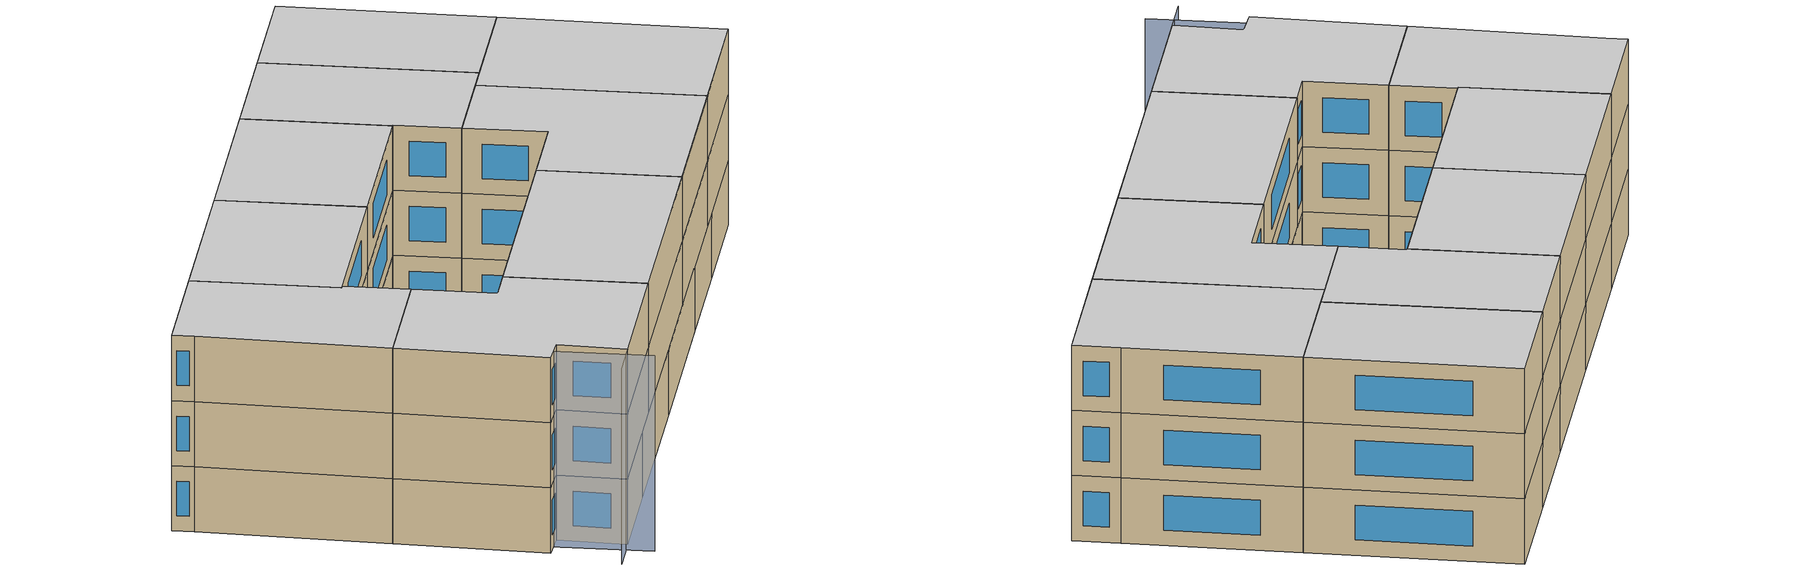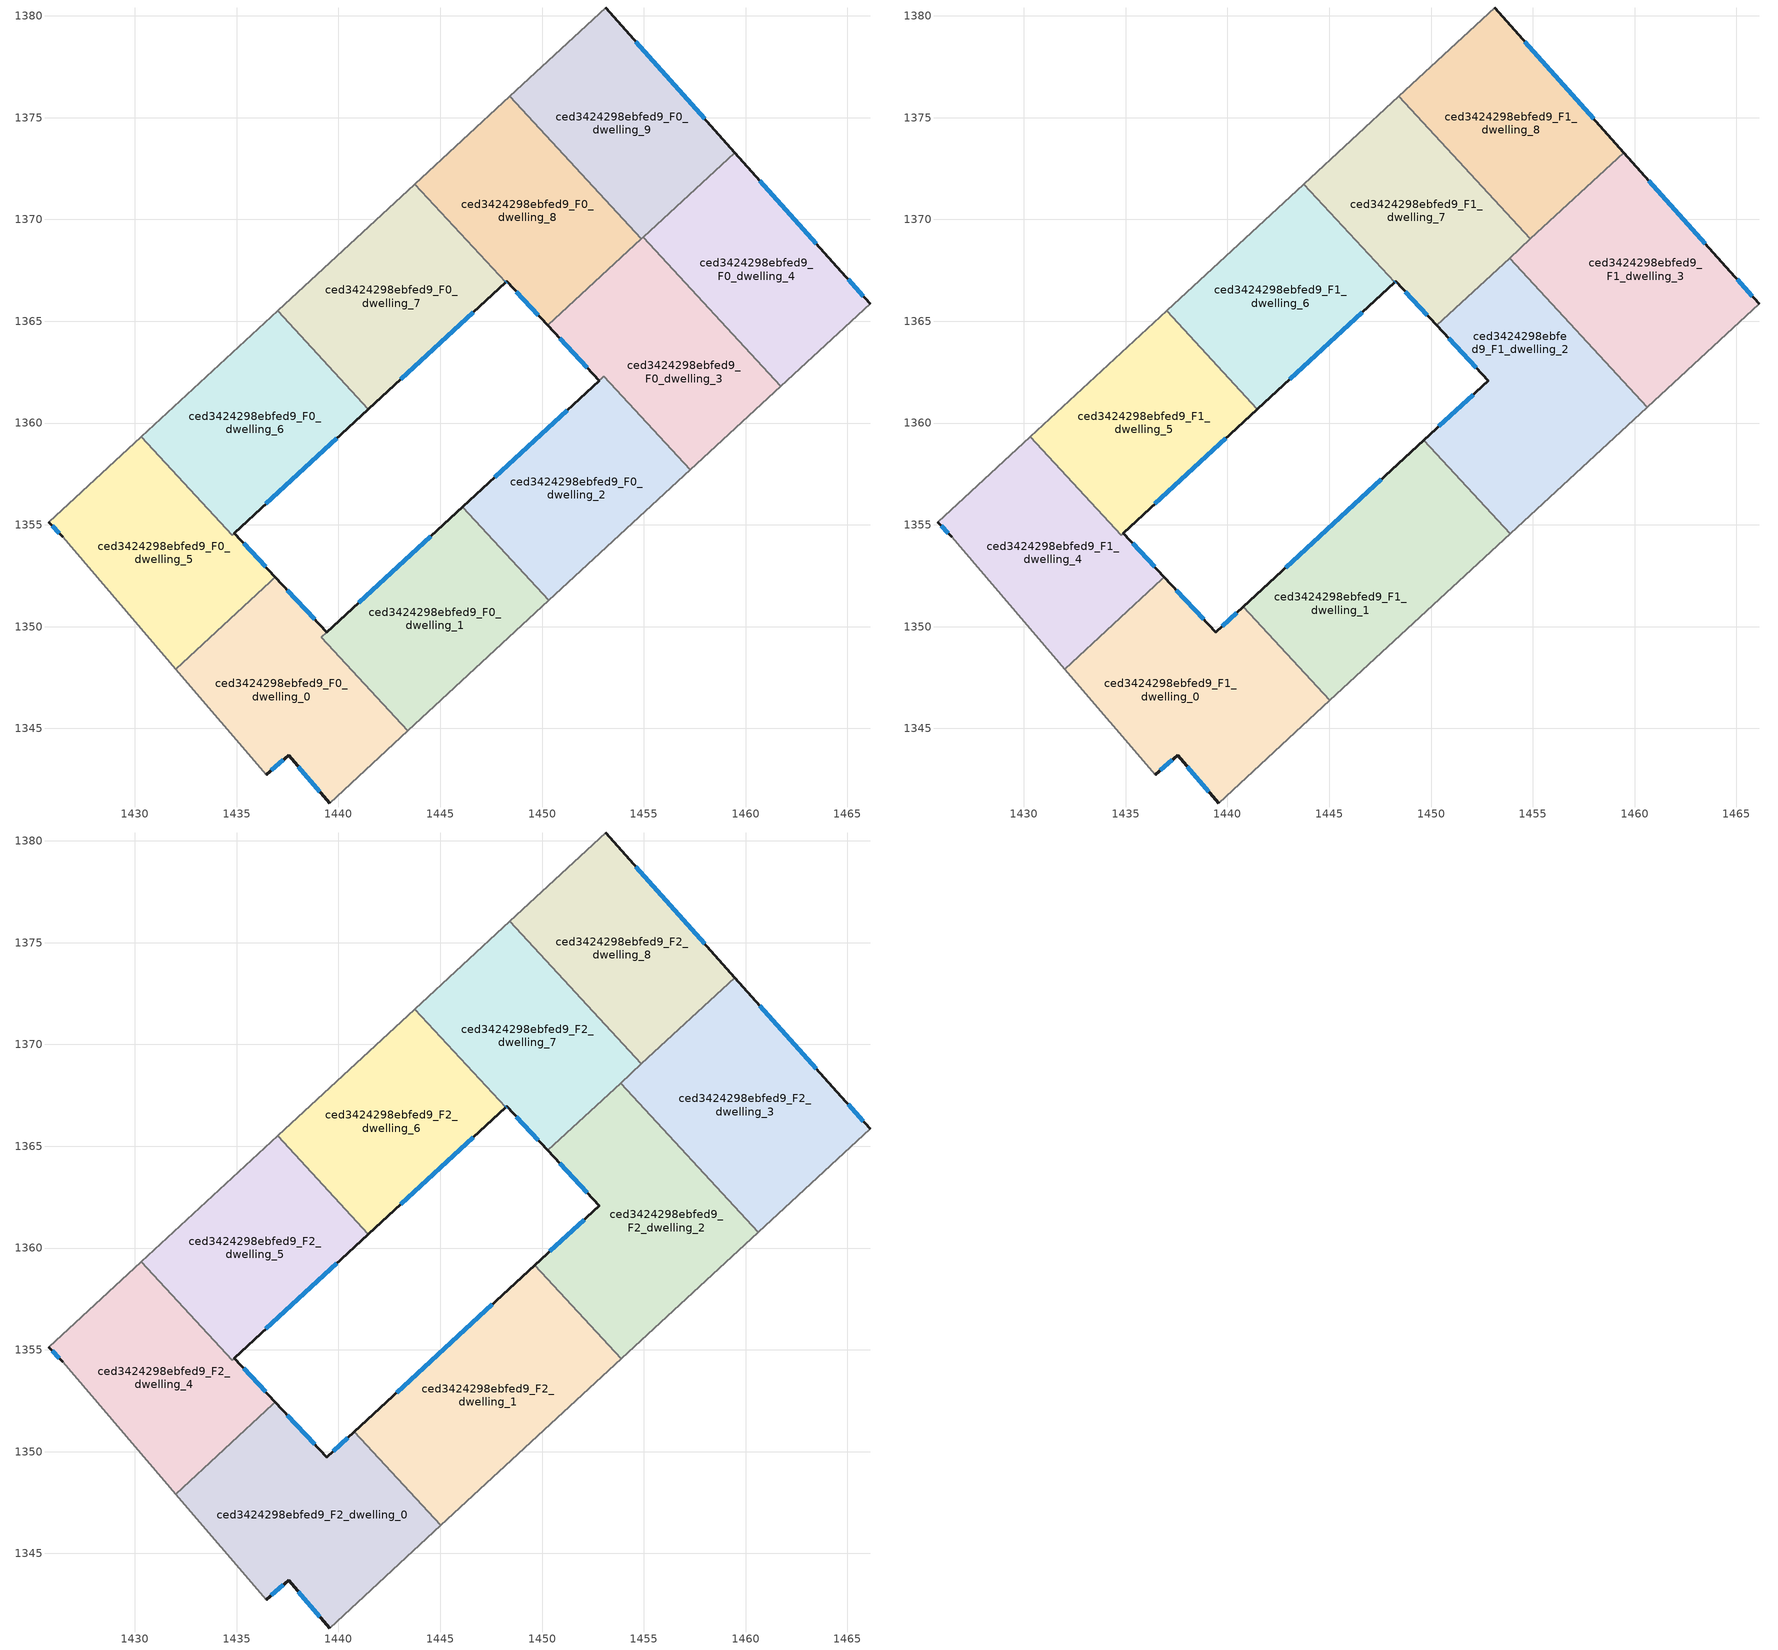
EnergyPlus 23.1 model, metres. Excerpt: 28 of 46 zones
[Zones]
ced3424298ebfed9_F0_dwelling_0
 floor ground (EU_floor_Construction): 1439.42,1349.71 1439.16,1349.47 1443.4,1344.88 1439.56,1341.34 1437.56,1343.68 1436.45,1342.73 1432,1347.92 1436.65,1352.2 1436.9,1352.43 z0
 wall outside (EU_wall_Construction): 1436.45,1342.73 1437.56,1343.68 1439.56,1341.34 / 1439.42,1349.71 1436.9,1352.43 z0:3
 wall adiabatic (EU_wall_Construction): 1432,1347.92 1436.45,1342.73 / 1439.56,1341.34 1443.4,1344.88 z0:3
 wall to ced3424298ebfed9_F0_dwelling_1 (EU_wall_Construction): 1443.4,1344.88 1439.16,1349.47 1439.42,1349.71 z0:3
 wall to ced3424298ebfed9_F0_dwelling_5 (EU_wall_Construction): 1436.9,1352.43 1436.78,1352.33 1436.65,1352.2 1432,1347.92 z0:3
 window (EU_Window_Construction): 1438.03,1343.13 1439.09,1341.89 / 1436.71,1342.95 1437.3,1343.45 / 1438.83,1350.35 1437.49,1351.79 z0.7:2.3
ced3424298ebfed9_F0_dwelling_1
 floor ground (EU_floor_Construction): 1446.1,1355.88 1450.34,1351.29 1443.4,1344.88 1439.16,1349.47 z0
 wall outside (EU_wall_Construction): 1446.1,1355.88 1439.43,1349.72 z0:3
 wall adiabatic (EU_wall_Construction): 1443.4,1344.88 1450.34,1351.29 z0:3
 wall to ced3424298ebfed9_F0_dwelling_2 (EU_wall_Construction): 1450.34,1351.29 1446.1,1355.88 z0:3
 window (EU_Window_Construction): 1444.53,1354.43 1440.99,1351.16 z0.7:2.3
ced3424298ebfed9_F0_dwelling_2
 floor ground (EU_floor_Construction): 1453.04,1362.29 1457.28,1357.7 1450.34,1351.29 1446.1,1355.88 z0
 wall to ced3424298ebfed9_F0_dwelling_3 (EU_wall_Construction): 1457.28,1357.7 1453.04,1362.29 1446.1,1355.88 z0:3
 wall adiabatic (EU_wall_Construction): 1450.34,1351.29 1457.28,1357.7 z0:3
ced3424298ebfed9_F0_dwelling_3
 floor ground (EU_floor_Construction): 1454.97,1369.12 1461.72,1361.8 1457.28,1357.7 1453.04,1362.29 1446.1,1355.88 1452.81,1362.08 1450.28,1364.79 z0
 wall outside (EU_wall_Construction): 1450.28,1364.79 1452.81,1362.08 1446.1,1355.88 z0:3
 wall to ced3424298ebfed9_F0_dwelling_4 (EU_wall_Construction): 1461.72,1361.8 1454.97,1369.12 z0:3
 wall adiabatic (EU_wall_Construction): 1457.28,1357.7 1461.72,1361.8 z0:3
 wall to ced3424298ebfed9_F0_dwelling_8 (EU_wall_Construction): 1454.88,1369.04 1450.28,1364.79 z0:3
 wall to ced3424298ebfed9_F0_dwelling_9 (EU_wall_Construction): 1454.97,1369.12 1454.88,1369.04 z0:3
 window (EU_Window_Construction): 1450.88,1364.16 1452.21,1362.72 / 1451.23,1360.62 1447.67,1357.34 z0.7:2.3
 roof outside (EU_roof_Construction): 1449.64,1359.15 1450.56,1360 1452.81,1362.08 1446.1,1355.88 1447.04,1356.75 z3
ced3424298ebfed9_F0_dwelling_4
 floor ground (EU_floor_Construction): 1464.7,1367.42 1466.11,1365.85 1461.72,1361.8 1454.97,1369.12 1459.47,1373.28 z0
 wall outside (EU_wall_Construction): 1466.11,1365.85 1464.7,1367.42 1459.47,1373.28 z0:3
 wall adiabatic (EU_wall_Construction): 1461.72,1361.8 1466.11,1365.85 z0:3
 wall to ced3424298ebfed9_F0_dwelling_9 (EU_wall_Construction): 1459.47,1373.28 1454.97,1369.12 z0:3
 window (EU_Window_Construction): 1463.47,1368.8 1460.7,1371.9 / 1465.78,1366.22 1465.03,1367.05 z0.7:2.3
ced3424298ebfed9_F0_dwelling_5
 floor ground (EU_floor_Construction): 1434.88,1354.6 1436.9,1352.43 1436.78,1352.33 1432,1347.92 1426.44,1354.41 1425.78,1355.12 1430.32,1359.32 1434.78,1354.5 z0
 wall outside (EU_wall_Construction): 1425.78,1355.12 1426.44,1354.41 / 1436.9,1352.43 1434.88,1354.6 z0:3
 wall adiabatic (EU_wall_Construction): 1426.44,1354.41 1432,1347.92 / 1430.32,1359.32 1425.78,1355.12 z0:3
 wall to ced3424298ebfed9_F0_dwelling_6 (EU_wall_Construction): 1434.88,1354.6 1434.78,1354.5 1430.32,1359.32 z0:3
 window (EU_Window_Construction): 1425.93,1354.96 1426.29,1354.58 / 1436.42,1352.94 1435.35,1354.09 z0.7:2.3
ced3424298ebfed9_F0_dwelling_6
 floor ground (EU_floor_Construction): 1437.01,1365.51 1441.47,1360.68 1434.78,1354.5 1430.32,1359.32 z0
 wall outside (EU_wall_Construction): 1434.88,1354.6 1441.47,1360.68 z0:3
 wall adiabatic (EU_wall_Construction): 1437.01,1365.51 1430.32,1359.32 z0:3
 wall to ced3424298ebfed9_F0_dwelling_7 (EU_wall_Construction): 1441.47,1360.68 1437.01,1365.51 z0:3
 window (EU_Window_Construction): 1436.43,1356.03 1439.92,1359.25 z0.7:2.3
ced3424298ebfed9_F0_dwelling_7
 floor ground (EU_floor_Construction): 1443.76,1371.74 1448.21,1366.91 1441.47,1360.68 1437.01,1365.51 z0
 wall outside (EU_wall_Construction): 1441.47,1360.68 1448.21,1366.91 z0:3
 wall adiabatic (EU_wall_Construction): 1443.76,1371.74 1437.01,1365.51 z0:3
 wall to ced3424298ebfed9_F0_dwelling_8 (EU_wall_Construction): 1448.21,1366.91 1443.76,1371.74 z0:3
 window (EU_Window_Construction): 1443.05,1362.15 1446.63,1365.45 z0.7:2.3
ced3424298ebfed9_F0_dwelling_8
 floor ground (EU_floor_Construction): 1448.42,1376.04 1454.88,1369.04 1450.28,1364.79 1448.26,1366.96 1448.21,1366.91 1443.76,1371.74 z0
 wall outside (EU_wall_Construction): 1448.21,1366.91 1448.26,1366.96 1450.28,1364.79 z0:3
 wall adiabatic (EU_wall_Construction): 1448.42,1376.04 1443.76,1371.74 z0:3
 wall to ced3424298ebfed9_F0_dwelling_9 (EU_wall_Construction): 1454.88,1369.04 1448.42,1376.04 z0:3
 window (EU_Window_Construction): 1448.74,1366.45 1449.81,1365.3 / 1448.22,1366.92 1448.25,1366.95 z0.7:2.3
ced3424298ebfed9_F0_dwelling_9
 floor ground (EU_floor_Construction): 1453.12,1380.39 1459.47,1373.28 1454.88,1369.04 1448.42,1376.04 z0
 wall outside (EU_wall_Construction): 1459.47,1373.28 1453.12,1380.39 z0:3
 wall adiabatic (EU_wall_Construction): 1453.12,1380.39 1448.42,1376.04 z0:3
 window (EU_Window_Construction): 1457.98,1374.95 1454.61,1378.72 z0.7:2.3
ced3424298ebfed9_F1_dwelling_0
 floor to ced3424298ebfed9_F0_dwelling_0 (EU_floor_Construction): 1439.42,1349.71 1439.16,1349.47 1443.4,1344.89 1439.56,1341.34 1437.56,1343.68 1436.45,1342.73 1432,1347.92 1436.65,1352.2 1436.9,1352.43 z3
 floor to ced3424298ebfed9_F0_dwelling_1 (EU_floor_Construction): 1440.79,1350.97 1445.02,1346.38 1443.4,1344.89 1439.16,1349.47 1439.43,1349.72 z3
 wall outside (EU_wall_Construction): 1436.45,1342.73 1437.56,1343.68 1439.56,1341.34 / 1440.79,1350.97 1439.42,1349.71 1436.9,1352.43 z3:6
 wall to ced3424298ebfed9_F1_dwelling_1 (EU_wall_Construction): 1445.02,1346.38 1440.79,1350.97 z3:6
 wall adiabatic (EU_wall_Construction): 1439.56,1341.34 1445.02,1346.38 / 1432,1347.92 1436.45,1342.73 z3:6
 wall to ced3424298ebfed9_F1_dwelling_4 (EU_wall_Construction): 1436.9,1352.43 1436.78,1352.33 1432,1347.92 z3:6
 window (EU_Window_Construction): 1438.03,1343.13 1439.09,1341.89 / 1436.71,1342.95 1437.3,1343.45 / 1438.83,1350.35 1437.49,1351.79 / 1440.47,1350.68 1439.74,1350.01 z3.7:5.3
ced3424298ebfed9_F1_dwelling_1
 floor to ced3424298ebfed9_F0_dwelling_1 (EU_floor_Construction): 1446.1,1355.88 1450.34,1351.29 1445.02,1346.38 1440.79,1350.97 z3
 floor to ced3424298ebfed9_F0_dwelling_2 (EU_floor_Construction): 1449.64,1359.15 1453.88,1354.56 1450.34,1351.29 1446.1,1355.88 z3
 wall outside (EU_wall_Construction): 1449.64,1359.15 1440.79,1350.97 z3:6
 wall to ced3424298ebfed9_F1_dwelling_2 (EU_wall_Construction): 1453.88,1354.56 1449.64,1359.15 z3:6
 wall adiabatic (EU_wall_Construction): 1445.02,1346.38 1453.88,1354.56 z3:6
 window (EU_Window_Construction): 1447.56,1357.23 1442.86,1352.89 z3.7:5.3
ced3424298ebfed9_F1_dwelling_2
 floor to ced3424298ebfed9_F0_dwelling_2 (EU_floor_Construction): 1453.04,1362.29 1457.28,1357.7 1453.88,1354.56 1449.64,1359.15 z3
 floor to ced3424298ebfed9_F0_dwelling_3 (EU_floor_Construction): 1453.86,1368.09 1460.61,1360.78 1457.28,1357.7 1453.04,1362.29 1450.56,1360 1452.81,1362.08 1450.28,1364.79 z3
 wall outside (EU_wall_Construction): 1450.28,1364.79 1452.81,1362.08 1449.64,1359.15 z3:6
 wall to ced3424298ebfed9_F1_dwelling_3 (EU_wall_Construction): 1460.61,1360.78 1453.85,1368.09 z3:6
 wall adiabatic (EU_wall_Construction): 1453.88,1354.56 1460.61,1360.78 z3:6
 wall to ced3424298ebfed9_F1_dwelling_7 (EU_wall_Construction): 1453.85,1368.09 1450.28,1364.79 z3:6
 window (EU_Window_Construction): 1452.06,1361.39 1450.38,1359.84 / 1450.88,1364.16 1452.21,1362.72 z3.7:5.3
ced3424298ebfed9_F1_dwelling_3
 floor to ced3424298ebfed9_F0_dwelling_3 (EU_floor_Construction): 1454.97,1369.12 1461.72,1361.8 1460.61,1360.78 1453.86,1368.09 z3
 floor to ced3424298ebfed9_F0_dwelling_4 (EU_floor_Construction): 1464.7,1367.42 1466.11,1365.85 1461.72,1361.8 1454.97,1369.12 1459.47,1373.28 z3
 wall outside (EU_wall_Construction): 1466.11,1365.85 1464.7,1367.42 1459.47,1373.28 z3:6
 wall adiabatic (EU_wall_Construction): 1460.61,1360.78 1466.11,1365.85 z3:6
 wall to ced3424298ebfed9_F1_dwelling_8 (EU_wall_Construction): 1459.47,1373.28 1454.88,1369.04 z3:6
 wall to ced3424298ebfed9_F1_dwelling_7 (EU_wall_Construction): 1454.88,1369.04 1453.86,1368.09 z3:6
 window (EU_Window_Construction): 1463.47,1368.8 1460.7,1371.9 / 1465.78,1366.22 1465.03,1367.05 z3.7:5.3
ced3424298ebfed9_F1_dwelling_4
 floor to ced3424298ebfed9_F0_dwelling_5 (EU_floor_Construction): 1434.88,1354.6 1436.9,1352.43 1436.78,1352.33 1432,1347.92 1426.44,1354.41 1425.78,1355.12 1430.32,1359.32 1434.78,1354.5 z3
 wall outside (EU_wall_Construction): 1425.78,1355.12 1426.44,1354.41 / 1436.9,1352.43 1434.88,1354.6 z3:6
 wall adiabatic (EU_wall_Construction): 1426.44,1354.41 1432,1347.92 / 1430.32,1359.32 1425.78,1355.12 z3:6
 wall to ced3424298ebfed9_F1_dwelling_5 (EU_wall_Construction): 1434.88,1354.6 1434.78,1354.5 1430.32,1359.32 z3:6
 window (EU_Window_Construction): 1425.93,1354.96 1426.29,1354.58 / 1436.42,1352.94 1435.35,1354.09 z3.7:5.3
ced3424298ebfed9_F1_dwelling_5
 floor to ced3424298ebfed9_F0_dwelling_6 (EU_floor_Construction): 1437.01,1365.51 1441.47,1360.68 1434.78,1354.5 1430.32,1359.32 z3
 wall outside (EU_wall_Construction): 1434.88,1354.6 1441.47,1360.68 z3:6
 wall adiabatic (EU_wall_Construction): 1437.01,1365.51 1430.32,1359.32 z3:6
 wall to ced3424298ebfed9_F1_dwelling_6 (EU_wall_Construction): 1441.47,1360.68 1437.01,1365.51 z3:6
 window (EU_Window_Construction): 1436.43,1356.03 1439.92,1359.25 z3.7:5.3
ced3424298ebfed9_F1_dwelling_6
 floor to ced3424298ebfed9_F0_dwelling_7 (EU_floor_Construction): 1443.76,1371.74 1448.21,1366.91 1441.47,1360.68 1437.01,1365.51 z3
 wall outside (EU_wall_Construction): 1441.47,1360.68 1448.21,1366.91 z3:6
 wall adiabatic (EU_wall_Construction): 1443.76,1371.74 1437.01,1365.51 z3:6
 wall to ced3424298ebfed9_F1_dwelling_7 (EU_wall_Construction): 1448.21,1366.91 1443.76,1371.74 z3:6
 window (EU_Window_Construction): 1443.05,1362.15 1446.63,1365.45 z3.7:5.3
ced3424298ebfed9_F1_dwelling_7
 floor to ced3424298ebfed9_F0_dwelling_8 (EU_floor_Construction): 1448.42,1376.04 1454.88,1369.04 1450.28,1364.79 1448.26,1366.96 1448.21,1366.91 1443.76,1371.74 z3
 wall outside (EU_wall_Construction): 1448.21,1366.91 1448.26,1366.96 1450.28,1364.79 z3:6
 wall adiabatic (EU_wall_Construction): 1448.42,1376.04 1443.76,1371.74 z3:6
 wall to ced3424298ebfed9_F1_dwelling_8 (EU_wall_Construction): 1454.88,1369.04 1448.42,1376.04 z3:6
 window (EU_Window_Construction): 1448.74,1366.45 1449.81,1365.3 / 1448.22,1366.92 1448.25,1366.95 z3.7:5.3
ced3424298ebfed9_F1_dwelling_8
 floor to ced3424298ebfed9_F0_dwelling_9 (EU_floor_Construction): 1453.12,1380.39 1459.47,1373.28 1454.88,1369.04 1448.42,1376.04 z3
 wall outside (EU_wall_Construction): 1459.47,1373.28 1453.12,1380.39 z3:6
 wall adiabatic (EU_wall_Construction): 1453.12,1380.39 1448.42,1376.04 z3:6
 window (EU_Window_Construction): 1457.98,1374.95 1454.61,1378.72 z3.7:5.3
ced3424298ebfed9_F2_dwelling_0
 floor to ced3424298ebfed9_F1_dwelling_0 (EU_floor_Construction): 1440.79,1350.97 1445.02,1346.38 1439.56,1341.34 1437.56,1343.68 1436.45,1342.73 1432,1347.92 1436.78,1352.33 1436.9,1352.43 1439.42,1349.71 z6
 wall outside (EU_wall_Construction): 1436.45,1342.73 1437.56,1343.68 1439.56,1341.34 / 1440.79,1350.97 1439.42,1349.71 1436.9,1352.43 z6:9
 wall to ced3424298ebfed9_F2_dwelling_1 (EU_wall_Construction): 1445.02,1346.38 1440.79,1350.97 z6:9
 wall adiabatic (EU_wall_Construction): 1439.56,1341.34 1445.02,1346.38 / 1432,1347.92 1436.45,1342.73 z6:9
 wall to ced3424298ebfed9_F2_dwelling_4 (EU_wall_Construction): 1436.9,1352.43 1436.78,1352.33 1432,1347.92 z6:9
 window (EU_Window_Construction): 1438.03,1343.13 1439.09,1341.89 / 1436.71,1342.95 1437.3,1343.45 / 1438.83,1350.35 1437.49,1351.79 / 1440.47,1350.68 1439.74,1350.01 z6.7:8.3
 ceiling to ced3424298ebfed9_F3_dwelling_0 (EU_floor_Construction): 1445.02,1346.38 1440.79,1350.97 1439.42,1349.71 1436.9,1352.43 1436.78,1352.33 1432,1347.92 1436.45,1342.73 1437.56,1343.68 1439.56,1341.34 z9
ced3424298ebfed9_F2_dwelling_1
 floor to ced3424298ebfed9_F1_dwelling_1 (EU_floor_Construction): 1449.64,1359.15 1453.88,1354.56 1445.02,1346.38 1440.79,1350.97 z6
 wall outside (EU_wall_Construction): 1449.64,1359.15 1440.79,1350.97 z6:9
 wall to ced3424298ebfed9_F2_dwelling_2 (EU_wall_Construction): 1453.88,1354.56 1449.64,1359.15 z6:9
 wall adiabatic (EU_wall_Construction): 1445.02,1346.38 1453.88,1354.56 z6:9
 window (EU_Window_Construction): 1447.56,1357.23 1442.86,1352.89 z6.7:8.3
 ceiling to ced3424298ebfed9_F3_dwelling_1 (EU_floor_Construction): 1453.88,1354.56 1449.64,1359.15 1440.79,1350.97 1445.02,1346.38 z9
ced3424298ebfed9_F2_dwelling_2
 floor to ced3424298ebfed9_F1_dwelling_2 (EU_floor_Construction): 1453.85,1368.09 1460.61,1360.78 1453.88,1354.56 1449.64,1359.15 1452.81,1362.08 1450.28,1364.79 z6
 wall outside (EU_wall_Construction): 1450.28,1364.79 1452.81,1362.08 1449.64,1359.15 z6:9
 wall to ced3424298ebfed9_F2_dwelling_3 (EU_wall_Construction): 1460.61,1360.78 1453.85,1368.09 z6:9
 wall adiabatic (EU_wall_Construction): 1453.88,1354.56 1460.61,1360.78 z6:9
 wall to ced3424298ebfed9_F2_dwelling_7 (EU_wall_Construction): 1453.85,1368.09 1450.28,1364.79 z6:9
 window (EU_Window_Construction): 1452.06,1361.39 1450.38,1359.84 / 1450.88,1364.16 1452.21,1362.72 z6.7:8.3
 ceiling to ced3424298ebfed9_F3_dwelling_2 (EU_floor_Construction): 1460.61,1360.78 1453.85,1368.09 1450.28,1364.79 1452.81,1362.08 1449.64,1359.15 1453.88,1354.56 z9
ced3424298ebfed9_F2_dwelling_3
 floor to ced3424298ebfed9_F1_dwelling_3 (EU_floor_Construction): 1464.7,1367.42 1466.11,1365.85 1460.61,1360.78 1453.85,1368.09 1459.47,1373.28 z6
 wall outside (EU_wall_Construction): 1466.11,1365.85 1464.7,1367.42 1459.47,1373.28 z6:9
 wall adiabatic (EU_wall_Construction): 1460.61,1360.78 1466.11,1365.85 z6:9
 wall to ced3424298ebfed9_F2_dwelling_8 (EU_wall_Construction): 1459.47,1373.28 1454.88,1369.04 z6:9
 wall to ced3424298ebfed9_F2_dwelling_7 (EU_wall_Construction): 1454.88,1369.04 1453.86,1368.09 z6:9
 window (EU_Window_Construction): 1463.47,1368.8 1460.7,1371.9 / 1465.78,1366.22 1465.03,1367.05 z6.7:8.3
 ceiling to ced3424298ebfed9_F3_dwelling_3 (EU_floor_Construction): 1466.11,1365.85 1464.7,1367.42 1459.47,1373.28 1453.85,1368.09 1460.61,1360.78 z9
ced3424298ebfed9_F2_dwelling_4
 floor to ced3424298ebfed9_F1_dwelling_4 (EU_floor_Construction): 1434.88,1354.6 1436.9,1352.43 1436.78,1352.33 1432,1347.92 1426.44,1354.41 1425.78,1355.12 1430.32,1359.32 1434.78,1354.5 z6
 wall outside (EU_wall_Construction): 1425.78,1355.12 1426.44,1354.41 / 1436.9,1352.43 1434.88,1354.6 z6:9
 wall adiabatic (EU_wall_Construction): 1426.44,1354.41 1432,1347.92 / 1430.32,1359.32 1425.78,1355.12 z6:9
 wall to ced3424298ebfed9_F2_dwelling_5 (EU_wall_Construction): 1434.88,1354.6 1434.78,1354.5 1430.32,1359.32 z6:9
 window (EU_Window_Construction): 1425.93,1354.96 1426.29,1354.58 / 1436.42,1352.94 1435.35,1354.09 z6.7:8.3
 ceiling to ced3424298ebfed9_F3_dwelling_4 (EU_floor_Construction): 1436.78,1352.33 1436.9,1352.43 1434.88,1354.6 1434.78,1354.5 1430.32,1359.32 1425.78,1355.12 1426.44,1354.41 1432,1347.92 z9
ced3424298ebfed9_F2_dwelling_5
 floor to ced3424298ebfed9_F1_dwelling_5 (EU_floor_Construction): 1437.01,1365.51 1441.47,1360.68 1434.78,1354.5 1430.32,1359.32 z6
 wall outside (EU_wall_Construction): 1434.88,1354.6 1441.47,1360.68 z6:9
 wall adiabatic (EU_wall_Construction): 1437.01,1365.51 1430.32,1359.32 z6:9
 wall to ced3424298ebfed9_F2_dwelling_6 (EU_wall_Construction): 1441.47,1360.68 1437.01,1365.51 z6:9
 window (EU_Window_Construction): 1436.43,1356.03 1439.92,1359.25 z6.7:8.3
 ceiling to ced3424298ebfed9_F3_dwelling_5 (EU_floor_Construction): 1441.47,1360.68 1437.01,1365.51 1430.32,1359.32 1434.78,1354.5 z9
ced3424298ebfed9_F2_dwelling_6
 floor to ced3424298ebfed9_F1_dwelling_6 (EU_floor_Construction): 1443.76,1371.74 1448.21,1366.91 1441.47,1360.68 1437.01,1365.51 z6
 wall outside (EU_wall_Construction): 1441.47,1360.68 1448.21,1366.91 z6:9
 wall adiabatic (EU_wall_Construction): 1443.76,1371.74 1437.01,1365.51 z6:9
 wall to ced3424298ebfed9_F2_dwelling_7 (EU_wall_Construction): 1448.21,1366.91 1443.76,1371.74 z6:9
 window (EU_Window_Construction): 1443.05,1362.15 1446.63,1365.45 z6.7:8.3
 ceiling to ced3424298ebfed9_F3_dwelling_6 (EU_floor_Construction): 1448.21,1366.91 1443.76,1371.74 1437.01,1365.51 1441.47,1360.68 z9
ced3424298ebfed9_F2_dwelling_7
 floor to ced3424298ebfed9_F1_dwelling_7 (EU_floor_Construction): 1448.42,1376.04 1454.88,1369.04 1450.28,1364.79 1448.26,1366.96 1448.21,1366.91 1443.76,1371.74 z6
 wall outside (EU_wall_Construction): 1448.21,1366.91 1448.26,1366.96 1450.28,1364.79 z6:9
 wall adiabatic (EU_wall_Construction): 1448.42,1376.04 1443.76,1371.74 z6:9
 wall to ced3424298ebfed9_F2_dwelling_8 (EU_wall_Construction): 1454.88,1369.04 1448.42,1376.04 z6:9
 window (EU_Window_Construction): 1448.74,1366.45 1449.81,1365.3 / 1448.22,1366.92 1448.25,1366.95 z6.7:8.3
 ceiling to ced3424298ebfed9_F3_dwelling_7 (EU_floor_Construction): 1454.88,1369.04 1448.42,1376.04 1443.76,1371.74 1448.21,1366.91 1448.26,1366.96 1450.28,1364.79 z9
ced3424298ebfed9_F2_dwelling_8
 floor to ced3424298ebfed9_F1_dwelling_8 (EU_floor_Construction): 1453.12,1380.39 1459.47,1373.28 1454.88,1369.04 1448.42,1376.04 z6
 wall outside (EU_wall_Construction): 1459.47,1373.28 1453.12,1380.39 z6:9
 wall adiabatic (EU_wall_Construction): 1453.12,1380.39 1448.42,1376.04 z6:9
 window (EU_Window_Construction): 1457.98,1374.95 1454.61,1378.72 z6.7:8.3
 ceiling to ced3424298ebfed9_F3_dwelling_8 (EU_floor_Construction): 1459.47,1373.28 1453.12,1380.39 1448.42,1376.04 1454.88,1369.04 z9
shading: 1426.44,1354.41 1439.94,1340.02 / 1437.95,1339.85 1466.11,1365.85 z0:9
[Building]
EU S2 Campaign: North Axis=0; Terrain=City; Solar Distribution=FullExterior
[Site:Location]
Budapest.Ferenc.Liszt.Intl.AP: Latitude=47.437; Longitude=19.256; Time Zone=1; Elevation=185
[SizingPeriod:WeatherFileDays]
AnnualSizingPeriod: Begin Month=1; Begin Day of Month=1; End Month=12; End Day of Month=31; Day of Week for Start Day=Monday; Use Weather File Daylight Saving Period=No; Use Weather File Rain and Snow Indicators=No
[MATERIAL]
EU_InternalMass_Material: Roughness=MediumRough; Thickness=0.1; Conductivity=1; Density=1800; Specific Heat=900; Thermal Absorptance=0.9; Solar Absorptance=0.7; Visible Absorptance=0.7
[MATERIAL:NOMASS] Roughness=MediumRough; Thermal Absorptance=0.9; Solar Absorptance=0.7; Visible Absorptance=0.7
Name | Thermal Resistance
EU_wall_NoMass | 0.832559
EU_roof_NoMass | 1.39638
EU_floor_NoMass | 0.872794
[WINDOWMATERIAL:SIMPLEGLAZINGSYSTEM]
EU_Window_SimpleGlazing: UFactor=2.79869; Solar Heat Gain Coefficient=0.75; Visible Transmittance=0.75
[CONSTRUCTION]
EU_wall_Construction: EU_wall_NoMass
EU_roof_Construction: EU_roof_NoMass
EU_floor_Construction: EU_floor_NoMass
EU_Window_Construction: EU_Window_SimpleGlazing
EU_InternalMass_Construction: EU_InternalMass_Material
[ZONE] Type=1; Multiplier=1; Ceiling Height=autocalculate; Floor Area=autocalculate; Part of Total Floor Area=Yes
Name | Volume
ced3424298ebfed9_F0_dwelling_0 | 184.597
ced3424298ebfed9_F1_dwelling_0; ced3424298ebfed9_F2_dwelling_0 | 225.953
ced3424298ebfed9_F0_dwelling_1 | 176.935
ced3424298ebfed9_F1_dwelling_1; ced3424298ebfed9_F2_dwelling_1 | 225.918
ced3424298ebfed9_F0_dwelling_2 | 177.073
ced3424298ebfed9_F1_dwelling_2; ced3424298ebfed9_F2_dwelling_2 | 225.948
ced3424298ebfed9_F0_dwelling_3 | 184.395
ced3424298ebfed9_F1_dwelling_3; ced3424298ebfed9_F2_dwelling_3 | 225.967
ced3424298ebfed9_F0_dwelling_4 | 180.78
ced3424298ebfed9_F1_dwelling_4; ced3424298ebfed9_F2_dwelling_4; ced3424298ebfed9_F0_dwelling_5 | 182.092
ced3424298ebfed9_F1_dwelling_5; ced3424298ebfed9_F2_dwelling_5; ced3424298ebfed9_F0_dwelling_6 | 179.446
ced3424298ebfed9_F1_dwelling_6; ced3424298ebfed9_F2_dwelling_6; ced3424298ebfed9_F0_dwelling_7 | 180.765
ced3424298ebfed9_F1_dwelling_7; ced3424298ebfed9_F2_dwelling_7; ced3424298ebfed9_F0_dwelling_8 | 180.773
ced3424298ebfed9_F1_dwelling_8; ced3424298ebfed9_F2_dwelling_8; ced3424298ebfed9_F0_dwelling_9 | 180.776
[INTERNALMASS] Construction=EU_InternalMass_Construction
Name | Zone or ZoneList | Surface Area
ced3424298ebfed9_F0_dwelling_0_EU_InternalMass | ced3424298ebfed9_F0_dwelling_0 | 61.5323
ced3424298ebfed9_F0_dwelling_1_EU_InternalMass | ced3424298ebfed9_F0_dwelling_1 | 58.9747
ced3424298ebfed9_F0_dwelling_2_EU_InternalMass | ced3424298ebfed9_F0_dwelling_2 | 59.0243
ced3424298ebfed9_F0_dwelling_3_EU_InternalMass | ced3424298ebfed9_F0_dwelling_3 | 61.4873
ced3424298ebfed9_F0_dwelling_4_EU_InternalMass | ced3424298ebfed9_F0_dwelling_4 | 60.2599
ced3424298ebfed9_F0_dwelling_5_EU_InternalMass | ced3424298ebfed9_F0_dwelling_5 | 60.6972
ced3424298ebfed9_F0_dwelling_6_EU_InternalMass | ced3424298ebfed9_F0_dwelling_6 | 59.8206
ced3424298ebfed9_F0_dwelling_7_EU_InternalMass | ced3424298ebfed9_F0_dwelling_7 | 60.2551
ced3424298ebfed9_F0_dwelling_8_EU_InternalMass | ced3424298ebfed9_F0_dwelling_8 | 60.2576
ced3424298ebfed9_F0_dwelling_9_EU_InternalMass | ced3424298ebfed9_F0_dwelling_9 | 60.2585
ced3424298ebfed9_F1_dwelling_0_EU_InternalMass | ced3424298ebfed9_F1_dwelling_0 | 75.3175
ced3424298ebfed9_F1_dwelling_1_EU_InternalMass | ced3424298ebfed9_F1_dwelling_1 | 75.3059
ced3424298ebfed9_F1_dwelling_2_EU_InternalMass | ced3424298ebfed9_F1_dwelling_2 | 75.316
ced3424298ebfed9_F1_dwelling_3_EU_InternalMass | ced3424298ebfed9_F1_dwelling_3 | 75.3223
ced3424298ebfed9_F1_dwelling_4_EU_InternalMass | ced3424298ebfed9_F1_dwelling_4 | 60.6972
ced3424298ebfed9_F1_dwelling_5_EU_InternalMass | ced3424298ebfed9_F1_dwelling_5 | 59.8206
ced3424298ebfed9_F1_dwelling_6_EU_InternalMass | ced3424298ebfed9_F1_dwelling_6 | 60.2551
ced3424298ebfed9_F1_dwelling_7_EU_InternalMass | ced3424298ebfed9_F1_dwelling_7 | 60.2576
ced3424298ebfed9_F1_dwelling_8_EU_InternalMass | ced3424298ebfed9_F1_dwelling_8 | 60.2585
ced3424298ebfed9_F2_dwelling_0_EU_InternalMass | ced3424298ebfed9_F2_dwelling_0 | 75.3175
ced3424298ebfed9_F2_dwelling_1_EU_InternalMass | ced3424298ebfed9_F2_dwelling_1 | 75.3059
ced3424298ebfed9_F2_dwelling_2_EU_InternalMass | ced3424298ebfed9_F2_dwelling_2 | 75.316
ced3424298ebfed9_F2_dwelling_3_EU_InternalMass | ced3424298ebfed9_F2_dwelling_3 | 75.3223
ced3424298ebfed9_F2_dwelling_4_EU_InternalMass | ced3424298ebfed9_F2_dwelling_4 | 60.6972
ced3424298ebfed9_F2_dwelling_5_EU_InternalMass | ced3424298ebfed9_F2_dwelling_5 | 59.8206
ced3424298ebfed9_F2_dwelling_6_EU_InternalMass | ced3424298ebfed9_F2_dwelling_6 | 60.2551
ced3424298ebfed9_F2_dwelling_7_EU_InternalMass | ced3424298ebfed9_F2_dwelling_7 | 60.2576
ced3424298ebfed9_F2_dwelling_8_EU_InternalMass | ced3424298ebfed9_F2_dwelling_8 | 60.2585
[OTHEREQUIPMENT] Fuel Type=Electricity; Design Level Calculation Method=Watts/Area; Power per Zone Floor Area=1; Fraction Latent=0; Fraction Radiant=0; Fraction Lost=0; Carbon Dioxide Generation Rate=0; EndUse Subcategory=EU_Step8_InternalGains
Name | Zone or ZoneList or Space or SpaceList | Schedule
EU_Step8_InternalGain_ced3424298ebfed9_F0_dwelling_0_f000 | ced3424298ebfed9_F0_dwelling_0 | EU_Step8_GainSchedule_ced3424298ebfed9_F0_dwelling_0_f000
EU_Step8_InternalGain_ced3424298ebfed9_F0_dwelling_1_f000 | ced3424298ebfed9_F0_dwelling_1 | EU_Step8_GainSchedule_ced3424298ebfed9_F0_dwelling_1_f000
EU_Step8_InternalGain_ced3424298ebfed9_F0_dwelling_2_f000 | ced3424298ebfed9_F0_dwelling_2 | EU_Step8_GainSchedule_ced3424298ebfed9_F0_dwelling_2_f000
EU_Step8_InternalGain_ced3424298ebfed9_F0_dwelling_3_f000 | ced3424298ebfed9_F0_dwelling_3 | EU_Step8_GainSchedule_ced3424298ebfed9_F0_dwelling_3_f000
EU_Step8_InternalGain_ced3424298ebfed9_F0_dwelling_4_f000 | ced3424298ebfed9_F0_dwelling_4 | EU_Step8_GainSchedule_ced3424298ebfed9_F0_dwelling_4_f000
EU_Step8_InternalGain_ced3424298ebfed9_F0_dwelling_5_f000 | ced3424298ebfed9_F0_dwelling_5 | EU_Step8_GainSchedule_ced3424298ebfed9_F0_dwelling_5_f000
EU_Step8_InternalGain_ced3424298ebfed9_F0_dwelling_6_f000 | ced3424298ebfed9_F0_dwelling_6 | EU_Step8_GainSchedule_ced3424298ebfed9_F0_dwelling_6_f000
EU_Step8_InternalGain_ced3424298ebfed9_F0_dwelling_7_f000 | ced3424298ebfed9_F0_dwelling_7 | EU_Step8_GainSchedule_ced3424298ebfed9_F0_dwelling_7_f000
EU_Step8_InternalGain_ced3424298ebfed9_F0_dwelling_8_f000 | ced3424298ebfed9_F0_dwelling_8 | EU_Step8_GainSchedule_ced3424298ebfed9_F0_dwelling_8_f000
EU_Step8_InternalGain_ced3424298ebfed9_F0_dwelling_9_f000 | ced3424298ebfed9_F0_dwelling_9 | EU_Step8_GainSchedule_ced3424298ebfed9_F0_dwelling_9_f000
EU_Step8_InternalGain_ced3424298ebfed9_F1_dwelling_0_f000 | ced3424298ebfed9_F1_dwelling_0 | EU_Step8_GainSchedule_ced3424298ebfed9_F1_dwelling_0_f000
EU_Step8_InternalGain_ced3424298ebfed9_F1_dwelling_1_f000 | ced3424298ebfed9_F1_dwelling_1 | EU_Step8_GainSchedule_ced3424298ebfed9_F1_dwelling_1_f000
EU_Step8_InternalGain_ced3424298ebfed9_F1_dwelling_2_f000 | ced3424298ebfed9_F1_dwelling_2 | EU_Step8_GainSchedule_ced3424298ebfed9_F1_dwelling_2_f000
EU_Step8_InternalGain_ced3424298ebfed9_F1_dwelling_3_f000 | ced3424298ebfed9_F1_dwelling_3 | EU_Step8_GainSchedule_ced3424298ebfed9_F1_dwelling_3_f000
EU_Step8_InternalGain_ced3424298ebfed9_F1_dwelling_4_f000 | ced3424298ebfed9_F1_dwelling_4 | EU_Step8_GainSchedule_ced3424298ebfed9_F1_dwelling_4_f000
EU_Step8_InternalGain_ced3424298ebfed9_F1_dwelling_5_f000 | ced3424298ebfed9_F1_dwelling_5 | EU_Step8_GainSchedule_ced3424298ebfed9_F1_dwelling_5_f000
EU_Step8_InternalGain_ced3424298ebfed9_F1_dwelling_6_f000 | ced3424298ebfed9_F1_dwelling_6 | EU_Step8_GainSchedule_ced3424298ebfed9_F1_dwelling_6_f000
EU_Step8_InternalGain_ced3424298ebfed9_F1_dwelling_7_f000 | ced3424298ebfed9_F1_dwelling_7 | EU_Step8_GainSchedule_ced3424298ebfed9_F1_dwelling_7_f000
EU_Step8_InternalGain_ced3424298ebfed9_F1_dwelling_8_f000 | ced3424298ebfed9_F1_dwelling_8 | EU_Step8_GainSchedule_ced3424298ebfed9_F1_dwelling_8_f000
EU_Step8_InternalGain_ced3424298ebfed9_F2_dwelling_0_f000 | ced3424298ebfed9_F2_dwelling_0 | EU_Step8_GainSchedule_ced3424298ebfed9_F2_dwelling_0_f000
EU_Step8_InternalGain_ced3424298ebfed9_F2_dwelling_1_f000 | ced3424298ebfed9_F2_dwelling_1 | EU_Step8_GainSchedule_ced3424298ebfed9_F2_dwelling_1_f000
EU_Step8_InternalGain_ced3424298ebfed9_F2_dwelling_2_f000 | ced3424298ebfed9_F2_dwelling_2 | EU_Step8_GainSchedule_ced3424298ebfed9_F2_dwelling_2_f000
EU_Step8_InternalGain_ced3424298ebfed9_F2_dwelling_3_f000 | ced3424298ebfed9_F2_dwelling_3 | EU_Step8_GainSchedule_ced3424298ebfed9_F2_dwelling_3_f000
EU_Step8_InternalGain_ced3424298ebfed9_F2_dwelling_4_f000 | ced3424298ebfed9_F2_dwelling_4 | EU_Step8_GainSchedule_ced3424298ebfed9_F2_dwelling_4_f000
EU_Step8_InternalGain_ced3424298ebfed9_F2_dwelling_5_f000 | ced3424298ebfed9_F2_dwelling_5 | EU_Step8_GainSchedule_ced3424298ebfed9_F2_dwelling_5_f000
EU_Step8_InternalGain_ced3424298ebfed9_F2_dwelling_6_f000 | ced3424298ebfed9_F2_dwelling_6 | EU_Step8_GainSchedule_ced3424298ebfed9_F2_dwelling_6_f000
EU_Step8_InternalGain_ced3424298ebfed9_F2_dwelling_7_f000 | ced3424298ebfed9_F2_dwelling_7 | EU_Step8_GainSchedule_ced3424298ebfed9_F2_dwelling_7_f000
EU_Step8_InternalGain_ced3424298ebfed9_F2_dwelling_8_f000 | ced3424298ebfed9_F2_dwelling_8 | EU_Step8_GainSchedule_ced3424298ebfed9_F2_dwelling_8_f000
[ZONEVENTILATION:DESIGNFLOWRATE] Schedule=EU_AlwaysOn; Design Flow Rate Calculation Method=AirChanges/Hour; Air Changes per Hour=0.475469; Ventilation Type=Natural; Fan Pressure Rise=0; Fan Total Efficiency=1; Constant Term Coefficient=1; Temperature Term Coefficient=0; Velocity Term Coefficient=0; Velocity Squared Term Coefficient=0; Minimum Indoor Temperature=-100; Maximum Indoor Temperature=100; Delta Temperature=-100; Minimum Outdoor Temperature=-100; Maximum Outdoor Temperature=100; Maximum Wind Speed=40
Name | Zone or ZoneList or Space or SpaceList
EU_ConstantAir_ced3424298ebfed9_F0_dwelling_0 | ced3424298ebfed9_F0_dwelling_0
EU_ConstantAir_ced3424298ebfed9_F0_dwelling_1 | ced3424298ebfed9_F0_dwelling_1
EU_ConstantAir_ced3424298ebfed9_F0_dwelling_2 | ced3424298ebfed9_F0_dwelling_2
EU_ConstantAir_ced3424298ebfed9_F0_dwelling_3 | ced3424298ebfed9_F0_dwelling_3
EU_ConstantAir_ced3424298ebfed9_F0_dwelling_4 | ced3424298ebfed9_F0_dwelling_4
EU_ConstantAir_ced3424298ebfed9_F0_dwelling_5 | ced3424298ebfed9_F0_dwelling_5
EU_ConstantAir_ced3424298ebfed9_F0_dwelling_6 | ced3424298ebfed9_F0_dwelling_6
EU_ConstantAir_ced3424298ebfed9_F0_dwelling_7 | ced3424298ebfed9_F0_dwelling_7
EU_ConstantAir_ced3424298ebfed9_F0_dwelling_8 | ced3424298ebfed9_F0_dwelling_8
EU_ConstantAir_ced3424298ebfed9_F0_dwelling_9 | ced3424298ebfed9_F0_dwelling_9
EU_ConstantAir_ced3424298ebfed9_F1_dwelling_0 | ced3424298ebfed9_F1_dwelling_0
EU_ConstantAir_ced3424298ebfed9_F1_dwelling_1 | ced3424298ebfed9_F1_dwelling_1
EU_ConstantAir_ced3424298ebfed9_F1_dwelling_2 | ced3424298ebfed9_F1_dwelling_2
EU_ConstantAir_ced3424298ebfed9_F1_dwelling_3 | ced3424298ebfed9_F1_dwelling_3
EU_ConstantAir_ced3424298ebfed9_F1_dwelling_4 | ced3424298ebfed9_F1_dwelling_4
EU_ConstantAir_ced3424298ebfed9_F1_dwelling_5 | ced3424298ebfed9_F1_dwelling_5
EU_ConstantAir_ced3424298ebfed9_F1_dwelling_6 | ced3424298ebfed9_F1_dwelling_6
EU_ConstantAir_ced3424298ebfed9_F1_dwelling_7 | ced3424298ebfed9_F1_dwelling_7
EU_ConstantAir_ced3424298ebfed9_F1_dwelling_8 | ced3424298ebfed9_F1_dwelling_8
EU_ConstantAir_ced3424298ebfed9_F2_dwelling_0 | ced3424298ebfed9_F2_dwelling_0
EU_ConstantAir_ced3424298ebfed9_F2_dwelling_1 | ced3424298ebfed9_F2_dwelling_1
EU_ConstantAir_ced3424298ebfed9_F2_dwelling_2 | ced3424298ebfed9_F2_dwelling_2
EU_ConstantAir_ced3424298ebfed9_F2_dwelling_3 | ced3424298ebfed9_F2_dwelling_3
EU_ConstantAir_ced3424298ebfed9_F2_dwelling_4 | ced3424298ebfed9_F2_dwelling_4
EU_ConstantAir_ced3424298ebfed9_F2_dwelling_5 | ced3424298ebfed9_F2_dwelling_5
EU_ConstantAir_ced3424298ebfed9_F2_dwelling_6 | ced3424298ebfed9_F2_dwelling_6
EU_ConstantAir_ced3424298ebfed9_F2_dwelling_7 | ced3424298ebfed9_F2_dwelling_7
EU_ConstantAir_ced3424298ebfed9_F2_dwelling_8 | ced3424298ebfed9_F2_dwelling_8
[HVACTEMPLATE:THERMOSTAT] Constant Heating Setpoint=20; Constant Cooling Setpoint=50
EU_HeatOnly_ced3424298ebfed9_F0_dwelling_0; EU_HeatOnly_ced3424298ebfed9_F0_dwelling_1; EU_HeatOnly_ced3424298ebfed9_F0_dwelling_2; EU_HeatOnly_ced3424298ebfed9_F0_dwelling_3; EU_HeatOnly_ced3424298ebfed9_F0_dwelling_4; EU_HeatOnly_ced3424298ebfed9_F0_dwelling_5; EU_HeatOnly_ced3424298ebfed9_F0_dwelling_6; EU_HeatOnly_ced3424298ebfed9_F0_dwelling_7; EU_HeatOnly_ced3424298ebfed9_F0_dwelling_8; EU_HeatOnly_ced3424298ebfed9_F0_dwelling_9; EU_HeatOnly_ced3424298ebfed9_F1_dwelling_0; EU_HeatOnly_ced3424298ebfed9_F1_dwelling_1; EU_HeatOnly_ced3424298ebfed9_F1_dwelling_2; EU_HeatOnly_ced3424298ebfed9_F1_dwelling_3; EU_HeatOnly_ced3424298ebfed9_F1_dwelling_4; EU_HeatOnly_ced3424298ebfed9_F1_dwelling_5; EU_HeatOnly_ced3424298ebfed9_F1_dwelling_6; EU_HeatOnly_ced3424298ebfed9_F1_dwelling_7; EU_HeatOnly_ced3424298ebfed9_F1_dwelling_8; EU_HeatOnly_ced3424298ebfed9_F2_dwelling_0; EU_HeatOnly_ced3424298ebfed9_F2_dwelling_1; EU_HeatOnly_ced3424298ebfed9_F2_dwelling_2; EU_HeatOnly_ced3424298ebfed9_F2_dwelling_3; EU_HeatOnly_ced3424298ebfed9_F2_dwelling_4; EU_HeatOnly_ced3424298ebfed9_F2_dwelling_5; EU_HeatOnly_ced3424298ebfed9_F2_dwelling_6; EU_HeatOnly_ced3424298ebfed9_F2_dwelling_7; EU_HeatOnly_ced3424298ebfed9_F2_dwelling_8; EU_HeatOnly_ced3424298ebfed9_F3_dwelling_0; EU_HeatOnly_ced3424298ebfed9_F3_dwelling_1; EU_HeatOnly_ced3424298ebfed9_F3_dwelling_2; EU_HeatOnly_ced3424298ebfed9_F3_dwelling_3; EU_HeatOnly_ced3424298ebfed9_F3_dwelling_4; EU_HeatOnly_ced3424298ebfed9_F3_dwelling_5; EU_HeatOnly_ced3424298ebfed9_F3_dwelling_6; EU_HeatOnly_ced3424298ebfed9_F3_dwelling_7; EU_HeatOnly_ced3424298ebfed9_F3_dwelling_8; EU_HeatOnly_ced3424298ebfed9_F4_dwelling_0; EU_HeatOnly_ced3424298ebfed9_F4_dwelling_1; EU_HeatOnly_ced3424298ebfed9_F4_dwelling_2; EU_HeatOnly_ced3424298ebfed9_F4_dwelling_3; EU_HeatOnly_ced3424298ebfed9_F4_dwelling_4; EU_HeatOnly_ced3424298ebfed9_F4_dwelling_5; EU_HeatOnly_ced3424298ebfed9_F4_dwelling_6; EU_HeatOnly_ced3424298ebfed9_F4_dwelling_7; EU_HeatOnly_ced3424298ebfed9_F4_dwelling_8
[HVACTEMPLATE:ZONE:IDEALLOADSAIRSYSTEM] System Availability Schedule=EU_AlwaysOn; Maximum Heating Supply Air Temperature=50; Minimum Cooling Supply Air Temperature=13; Maximum Heating Supply Air Humidity Ratio=0.0156; Minimum Cooling Supply Air Humidity Ratio=0.0077; Heating Limit=NoLimit; Cooling Limit=NoLimit; Heating Availability Schedule=EU_AlwaysOn; Cooling Availability Schedule=EU_CoolingOff; Dehumidification Control Type=ConstantSensibleHeatRatio; Cooling Sensible Heat Ratio=0.7; Dehumidification Setpoint=60; Humidification Control Type=None; Humidification Setpoint=30; Outdoor Air Method=None; Outdoor Air Flow Rate per Person=0.00944; Outdoor Air Flow Rate per Zone Floor Area=0; Outdoor Air Flow Rate per Zone=0; Demand Controlled Ventilation Type=None; Outdoor Air Economizer Type=NoEconomizer; Heat Recovery Type=None; Sensible Heat Recovery Effectiveness=0.7; Latent Heat Recovery Effectiveness=0.65
Name | Template Thermostat
ced3424298ebfed9_F0_dwelling_0 | EU_HeatOnly_ced3424298ebfed9_F0_dwelling_0
ced3424298ebfed9_F0_dwelling_1 | EU_HeatOnly_ced3424298ebfed9_F0_dwelling_1
ced3424298ebfed9_F0_dwelling_2 | EU_HeatOnly_ced3424298ebfed9_F0_dwelling_2
ced3424298ebfed9_F0_dwelling_3 | EU_HeatOnly_ced3424298ebfed9_F0_dwelling_3
ced3424298ebfed9_F0_dwelling_4 | EU_HeatOnly_ced3424298ebfed9_F0_dwelling_4
ced3424298ebfed9_F0_dwelling_5 | EU_HeatOnly_ced3424298ebfed9_F0_dwelling_5
ced3424298ebfed9_F0_dwelling_6 | EU_HeatOnly_ced3424298ebfed9_F0_dwelling_6
ced3424298ebfed9_F0_dwelling_7 | EU_HeatOnly_ced3424298ebfed9_F0_dwelling_7
ced3424298ebfed9_F0_dwelling_8 | EU_HeatOnly_ced3424298ebfed9_F0_dwelling_8
ced3424298ebfed9_F0_dwelling_9 | EU_HeatOnly_ced3424298ebfed9_F0_dwelling_9
ced3424298ebfed9_F1_dwelling_0 | EU_HeatOnly_ced3424298ebfed9_F1_dwelling_0
ced3424298ebfed9_F1_dwelling_1 | EU_HeatOnly_ced3424298ebfed9_F1_dwelling_1
ced3424298ebfed9_F1_dwelling_2 | EU_HeatOnly_ced3424298ebfed9_F1_dwelling_2
ced3424298ebfed9_F1_dwelling_3 | EU_HeatOnly_ced3424298ebfed9_F1_dwelling_3
ced3424298ebfed9_F1_dwelling_4 | EU_HeatOnly_ced3424298ebfed9_F1_dwelling_4
ced3424298ebfed9_F1_dwelling_5 | EU_HeatOnly_ced3424298ebfed9_F1_dwelling_5
ced3424298ebfed9_F1_dwelling_6 | EU_HeatOnly_ced3424298ebfed9_F1_dwelling_6
ced3424298ebfed9_F1_dwelling_7 | EU_HeatOnly_ced3424298ebfed9_F1_dwelling_7
ced3424298ebfed9_F1_dwelling_8 | EU_HeatOnly_ced3424298ebfed9_F1_dwelling_8
ced3424298ebfed9_F2_dwelling_0 | EU_HeatOnly_ced3424298ebfed9_F2_dwelling_0
ced3424298ebfed9_F2_dwelling_1 | EU_HeatOnly_ced3424298ebfed9_F2_dwelling_1
ced3424298ebfed9_F2_dwelling_2 | EU_HeatOnly_ced3424298ebfed9_F2_dwelling_2
ced3424298ebfed9_F2_dwelling_3 | EU_HeatOnly_ced3424298ebfed9_F2_dwelling_3
ced3424298ebfed9_F2_dwelling_4 | EU_HeatOnly_ced3424298ebfed9_F2_dwelling_4
ced3424298ebfed9_F2_dwelling_5 | EU_HeatOnly_ced3424298ebfed9_F2_dwelling_5
ced3424298ebfed9_F2_dwelling_6 | EU_HeatOnly_ced3424298ebfed9_F2_dwelling_6
ced3424298ebfed9_F2_dwelling_7 | EU_HeatOnly_ced3424298ebfed9_F2_dwelling_7
ced3424298ebfed9_F2_dwelling_8 | EU_HeatOnly_ced3424298ebfed9_F2_dwelling_8
[SIZING:ZONE] Zone Cooling Design Supply Air Temperature Input Method=SupplyAirTemperature; Zone Cooling Design Supply Air Temperature=13; Zone Heating Design Supply Air Temperature Input Method=SupplyAirTemperature; Zone Heating Design Supply Air Temperature=50; Zone Cooling Design Supply Air Humidity Ratio=0.008; Zone Heating Design Supply Air Humidity Ratio=0.008; Cooling Design Air Flow Method=DesignDay; Cooling Design Air Flow Rate=0; Cooling Minimum Air Flow per Zone Floor Area=0.000762; Cooling Minimum Air Flow=0; Cooling Minimum Air Flow Fraction=0.2; Heating Design Air Flow Method=DesignDay; Heating Design Air Flow Rate=0; Heating Maximum Air Flow per Zone Floor Area=0.002032; Heating Maximum Air Flow=0.141576; Heating Maximum Air Flow Fraction=0.3; Account for Dedicated Outdoor Air System=No; Dedicated Outdoor Air System Control Strategy=NeutralSupplyAir; Dedicated Outdoor Air Low Setpoint Temperature for Design=autosize; Dedicated Outdoor Air High Setpoint Temperature for Design=autosize; Zone Load Sizing Method=Sensible Load Only No Latent Load; Zone Latent Cooling Design Supply Air Humidity Ratio Input Method=HumidityRatioDifference; Zone Cooling Design Supply Air Humidity Ratio Difference=0.005; Zone Latent Heating Design Supply Air Humidity Ratio Input Method=HumidityRatioDifference; Zone Humidification Design Supply Air Humidity Ratio Difference=0.005
ced3424298ebfed9_F0_dwelling_0; ced3424298ebfed9_F0_dwelling_1; ced3424298ebfed9_F0_dwelling_2; ced3424298ebfed9_F0_dwelling_3; ced3424298ebfed9_F0_dwelling_4; ced3424298ebfed9_F0_dwelling_5; ced3424298ebfed9_F0_dwelling_6; ced3424298ebfed9_F0_dwelling_7; ced3424298ebfed9_F0_dwelling_8; ced3424298ebfed9_F0_dwelling_9; ced3424298ebfed9_F1_dwelling_0; ced3424298ebfed9_F1_dwelling_1; ced3424298ebfed9_F1_dwelling_2; ced3424298ebfed9_F1_dwelling_3; ced3424298ebfed9_F1_dwelling_4; ced3424298ebfed9_F1_dwelling_5; ced3424298ebfed9_F1_dwelling_6; ced3424298ebfed9_F1_dwelling_7; ced3424298ebfed9_F1_dwelling_8; ced3424298ebfed9_F2_dwelling_0; ced3424298ebfed9_F2_dwelling_1; ced3424298ebfed9_F2_dwelling_2; ced3424298ebfed9_F2_dwelling_3; ced3424298ebfed9_F2_dwelling_4; ced3424298ebfed9_F2_dwelling_5; ced3424298ebfed9_F2_dwelling_6; ced3424298ebfed9_F2_dwelling_7; ced3424298ebfed9_F2_dwelling_8
[SCHEDULE:CONSTANT]
Name | Hourly Value
EU_AlwaysOn | 1
EU_CoolingOff | 0
[SCHEDULE:FILE] Column Number=1; Rows to Skip at Top=0; Number of Hours of Data=8760; Column Separator=Comma; Interpolate to Timestep=No; Minutes per Item=60; Adjust Schedule for Daylight Savings=Yes
Name | File
EU_Step8_GainSchedule_ced3424298ebfed9_F0_dwelling_0_f000 | ../../schedules/ced3424298ebfed9/ced3424298ebfed9_F0_dwelling_0_f000_gain.csv
EU_Step8_GainSchedule_ced3424298ebfed9_F0_dwelling_1_f000 | ../../schedules/ced3424298ebfed9/ced3424298ebfed9_F0_dwelling_1_f000_gain.csv
EU_Step8_GainSchedule_ced3424298ebfed9_F0_dwelling_2_f000 | ../../schedules/ced3424298ebfed9/ced3424298ebfed9_F0_dwelling_2_f000_gain.csv
EU_Step8_GainSchedule_ced3424298ebfed9_F0_dwelling_3_f000 | ../../schedules/ced3424298ebfed9/ced3424298ebfed9_F0_dwelling_3_f000_gain.csv
EU_Step8_GainSchedule_ced3424298ebfed9_F0_dwelling_4_f000 | ../../schedules/ced3424298ebfed9/ced3424298ebfed9_F0_dwelling_4_f000_gain.csv
EU_Step8_GainSchedule_ced3424298ebfed9_F0_dwelling_5_f000 | ../../schedules/ced3424298ebfed9/ced3424298ebfed9_F0_dwelling_5_f000_gain.csv
EU_Step8_GainSchedule_ced3424298ebfed9_F0_dwelling_6_f000 | ../../schedules/ced3424298ebfed9/ced3424298ebfed9_F0_dwelling_6_f000_gain.csv
EU_Step8_GainSchedule_ced3424298ebfed9_F0_dwelling_7_f000 | ../../schedules/ced3424298ebfed9/ced3424298ebfed9_F0_dwelling_7_f000_gain.csv
EU_Step8_GainSchedule_ced3424298ebfed9_F0_dwelling_8_f000 | ../../schedules/ced3424298ebfed9/ced3424298ebfed9_F0_dwelling_8_f000_gain.csv
EU_Step8_GainSchedule_ced3424298ebfed9_F0_dwelling_9_f000 | ../../schedules/ced3424298ebfed9/ced3424298ebfed9_F0_dwelling_9_f000_gain.csv
EU_Step8_GainSchedule_ced3424298ebfed9_F1_dwelling_0_f000 | ../../schedules/ced3424298ebfed9/ced3424298ebfed9_F1_dwelling_0_f000_gain.csv
EU_Step8_GainSchedule_ced3424298ebfed9_F1_dwelling_1_f000 | ../../schedules/ced3424298ebfed9/ced3424298ebfed9_F1_dwelling_1_f000_gain.csv
EU_Step8_GainSchedule_ced3424298ebfed9_F1_dwelling_2_f000 | ../../schedules/ced3424298ebfed9/ced3424298ebfed9_F1_dwelling_2_f000_gain.csv
EU_Step8_GainSchedule_ced3424298ebfed9_F1_dwelling_3_f000 | ../../schedules/ced3424298ebfed9/ced3424298ebfed9_F1_dwelling_3_f000_gain.csv
EU_Step8_GainSchedule_ced3424298ebfed9_F1_dwelling_4_f000 | ../../schedules/ced3424298ebfed9/ced3424298ebfed9_F1_dwelling_4_f000_gain.csv
EU_Step8_GainSchedule_ced3424298ebfed9_F1_dwelling_5_f000 | ../../schedules/ced3424298ebfed9/ced3424298ebfed9_F1_dwelling_5_f000_gain.csv
EU_Step8_GainSchedule_ced3424298ebfed9_F1_dwelling_6_f000 | ../../schedules/ced3424298ebfed9/ced3424298ebfed9_F1_dwelling_6_f000_gain.csv
EU_Step8_GainSchedule_ced3424298ebfed9_F1_dwelling_7_f000 | ../../schedules/ced3424298ebfed9/ced3424298ebfed9_F1_dwelling_7_f000_gain.csv
EU_Step8_GainSchedule_ced3424298ebfed9_F1_dwelling_8_f000 | ../../schedules/ced3424298ebfed9/ced3424298ebfed9_F1_dwelling_8_f000_gain.csv
EU_Step8_GainSchedule_ced3424298ebfed9_F2_dwelling_0_f000 | ../../schedules/ced3424298ebfed9/ced3424298ebfed9_F2_dwelling_0_f000_gain.csv
EU_Step8_GainSchedule_ced3424298ebfed9_F2_dwelling_1_f000 | ../../schedules/ced3424298ebfed9/ced3424298ebfed9_F2_dwelling_1_f000_gain.csv
EU_Step8_GainSchedule_ced3424298ebfed9_F2_dwelling_2_f000 | ../../schedules/ced3424298ebfed9/ced3424298ebfed9_F2_dwelling_2_f000_gain.csv
EU_Step8_GainSchedule_ced3424298ebfed9_F2_dwelling_3_f000 | ../../schedules/ced3424298ebfed9/ced3424298ebfed9_F2_dwelling_3_f000_gain.csv
EU_Step8_GainSchedule_ced3424298ebfed9_F2_dwelling_4_f000 | ../../schedules/ced3424298ebfed9/ced3424298ebfed9_F2_dwelling_4_f000_gain.csv
EU_Step8_GainSchedule_ced3424298ebfed9_F2_dwelling_5_f000 | ../../schedules/ced3424298ebfed9/ced3424298ebfed9_F2_dwelling_5_f000_gain.csv
EU_Step8_GainSchedule_ced3424298ebfed9_F2_dwelling_6_f000 | ../../schedules/ced3424298ebfed9/ced3424298ebfed9_F2_dwelling_6_f000_gain.csv
EU_Step8_GainSchedule_ced3424298ebfed9_F2_dwelling_7_f000 | ../../schedules/ced3424298ebfed9/ced3424298ebfed9_F2_dwelling_7_f000_gain.csv
EU_Step8_GainSchedule_ced3424298ebfed9_F2_dwelling_8_f000 | ../../schedules/ced3424298ebfed9/ced3424298ebfed9_F2_dwelling_8_f000_gain.csv
